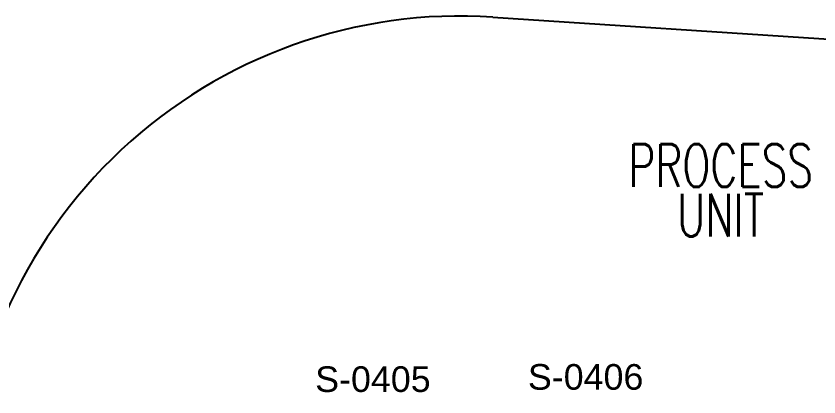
# Model space of a CAD drawing. Header units: inches. Extents: x 517790 to 538444, y 301815 to 302461.
# Drawn here: x 517870.67 to 517888.41, y 302348.99 to 302357.41 of the extents above; entities that cross this region are included whole.
import ezdxf
from ezdxf.enums import TextEntityAlignment as Align

# ---------------------------------------------------------------- set-up
doc = ezdxf.new("R2010")
doc.units = ezdxf.units.IN
doc.header["$MEASUREMENT"] = 0
doc.layers.add('Layout', color=6, linetype='Continuous', lineweight=15)
doc.layers.add('硅胶总平面底图 工艺装置区', color=253, linetype='Continuous')
doc.layers.add('硅胶总平面底图0804', color=253, linetype='Continuous')
doc.styles.add('HZTXTS', font='SIMPLEXS.shx', dxfattribs={"width": 0.7, "height": 800, "bigfont": 'HZTXT.shx'})
doc.styles.get("Standard").update_dxf_attribs({"font": 'arial.ttf'})

msp = doc.modelspace()

# ---------------------------------------------------------------- linework, layer by layer
at = {"layer": 'Layout', "color": 9, "lineweight": -3}
msp.add_line((517881.206, 302357.382), (517888.88, 302356.876), dxfattribs=at)
msp.add_arc((517880.484, 302346.444), 10.963, 86.2239, 180, dxfattribs=at)

# ---------------------------------------------------------------- texts
at = {"layer": '硅胶总平面底图 工艺装置区', "color": 9, "linetype": 'Continuous', "lineweight": 20}
for s, p in [('S-0406', (517881.978, 302349.147)), ('S-0405', (517877.277, 302349.097))]:
    msp.add_text(s, height=0.5664, dxfattribs=at).set_placement(p)
at = {"layer": '硅胶总平面底图0804', "color": 253, "linetype": 'Continuous', "lineweight": 20, "style": 'HZTXTS', "width": 0.7}
for s, p in [('PROCESS', (517886.238, 302353.631)), ('UNIT', (517886.238, 302352.53))]:
    msp.add_text(s, height=0.944, dxfattribs=at).set_placement(p, align=Align.CENTER)

doc.saveas('drawing.dxf')
